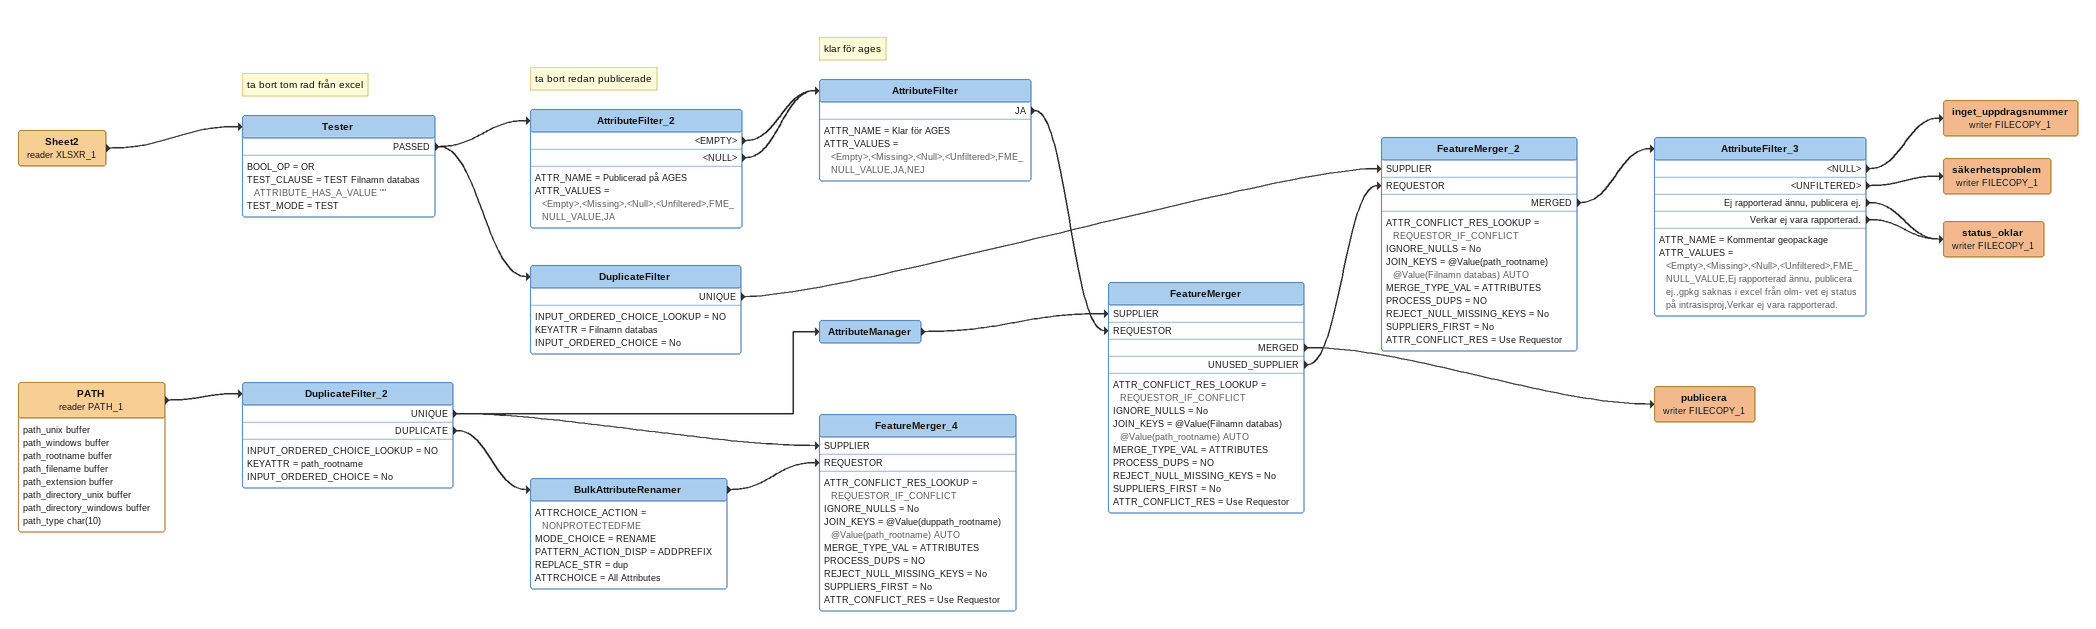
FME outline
PATH (reader PATH_1)
    attributes: path_unix buffer, path_windows buffer, path_rootname buffer, path_filename buffer, path_extension buffer, path_directory_unix buffer, path_directory_windows buffer, path_type char(10)
    -> DuplicateFilter_2
DuplicateFilter_2
    INPUT_ORDERED_CHOICE_LOOKUP = NO
    KEYATTR = path_rootname
    INPUT_ORDERED_CHOICE = No
    UNIQUE -> AttributeManager
    UNIQUE -> FeatureMerger_4 [SUPPLIER]
    DUPLICATE -> BulkAttributeRenamer
AttributeManager
    -> FeatureMerger [SUPPLIER]
BulkAttributeRenamer
    ATTRCHOICE_ACTION = NONPROTECTEDFME
    MODE_CHOICE = RENAME
    PATTERN_ACTION_DISP = ADDPREFIX
    REPLACE_STR = dup
    ATTRCHOICE = All Attributes
    -> FeatureMerger_4 [REQUESTOR]
FeatureMerger_4
    ATTR_CONFLICT_RES_LOOKUP = REQUESTOR_IF_CONFLICT
    IGNORE_NULLS = No
    JOIN_KEYS = @Value(duppath_rootname) @Value(path_rootname) AUTO
    MERGE_TYPE_VAL = ATTRIBUTES
    PROCESS_DUPS = NO
    REJECT_NULL_MISSING_KEYS = No
    SUPPLIERS_FIRST = No
    ATTR_CONFLICT_RES = Use Requestor
Sheet2 (reader XLSXR_1)
    -> Tester
Note: ta bort tom rad från excel
Tester
    BOOL_OP = OR
    TEST_CLAUSE = TEST Filnamn databas ATTRIBUTE_HAS_A_VALUE ""
    TEST_MODE = TEST
    PASSED -> AttributeFilter_2
    PASSED -> DuplicateFilter
Note: ta bort redan publicerade
AttributeFilter_2
    ATTR_NAME = Publicerad på AGES
    ATTR_VALUES = <Empty>,<Missing>,<Null>,<Unfiltered>,FME_NULL_VALUE,JA
    <EMPTY> -> AttributeFilter
    <NULL> -> AttributeFilter
Note: klar för ages
AttributeFilter
    ATTR_NAME = Klar för AGES
    ATTR_VALUES = <Empty>,<Missing>,<Null>,<Unfiltered>,FME_NULL_VALUE,JA,NEJ
    JA -> FeatureMerger [REQUESTOR]
FeatureMerger
    ATTR_CONFLICT_RES_LOOKUP = REQUESTOR_IF_CONFLICT
    IGNORE_NULLS = No
    JOIN_KEYS = @Value(Filnamn databas) @Value(path_rootname) AUTO
    MERGE_TYPE_VAL = ATTRIBUTES
    PROCESS_DUPS = NO
    REJECT_NULL_MISSING_KEYS = No
    SUPPLIERS_FIRST = No
    ATTR_CONFLICT_RES = Use Requestor
    MERGED -> publicera (writer FILECOPY_1)
    UNUSED_SUPPLIER -> FeatureMerger_2 [REQUESTOR]
publicera (writer FILECOPY_1)
DuplicateFilter
    INPUT_ORDERED_CHOICE_LOOKUP = NO
    KEYATTR = Filnamn databas
    INPUT_ORDERED_CHOICE = No
    UNIQUE -> FeatureMerger_2 [SUPPLIER]
FeatureMerger_2
    ATTR_CONFLICT_RES_LOOKUP = REQUESTOR_IF_CONFLICT
    IGNORE_NULLS = No
    JOIN_KEYS = @Value(path_rootname) @Value(Filnamn databas) AUTO
    MERGE_TYPE_VAL = ATTRIBUTES
    PROCESS_DUPS = NO
    REJECT_NULL_MISSING_KEYS = No
    SUPPLIERS_FIRST = No
    ATTR_CONFLICT_RES = Use Requestor
    MERGED -> AttributeFilter_3
AttributeFilter_3
    ATTR_NAME = Kommentar geopackage
    ATTR_VALUES = <Empty>,<Missing>,<Null>,<Unfiltered>,FME_NULL_VALUE,Ej rapporterad ännu, publicera ej.,gpkg saknas i excel från olm- vet ej status på intrasisproj,Verkar ej vara rapporterad.
    <NULL> -> inget_uppdragsnummer (writer FILECOPY_1)
    <UNFILTERED> -> säkerhetsproblem (writer FILECOPY_1)
    Ej rapporterad ännu, publicera ej. -> status_oklar (writer FILECOPY_1)
    Verkar ej vara rapporterad. -> status_oklar (writer FILECOPY_1)
inget_uppdragsnummer (writer FILECOPY_1)
säkerhetsproblem (writer FILECOPY_1)
status_oklar (writer FILECOPY_1)
